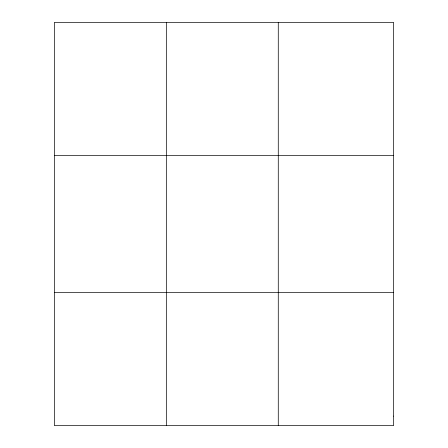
<?xml version="1.0" encoding="UTF-8"?>
<svg xmlns="http://www.w3.org/2000/svg" width="448" height="448" viewBox="0 0 448 448"><rect width="100%" height="100%" fill="white"/><g stroke="black" fill="none" stroke-linecap="round" stroke-linejoin="round"><path stroke-width="0.67" d="M166.331 22.4L166.331 425.6M278.275 22.4L278.275 425.6M54.382 155.456L393.618 155.456M54.382 292.544L393.618 292.544M393.618 416.097L393.618 425.6L54.382 425.6L54.382 22.4L393.618 22.4L393.618 416.097"/></g></svg>
